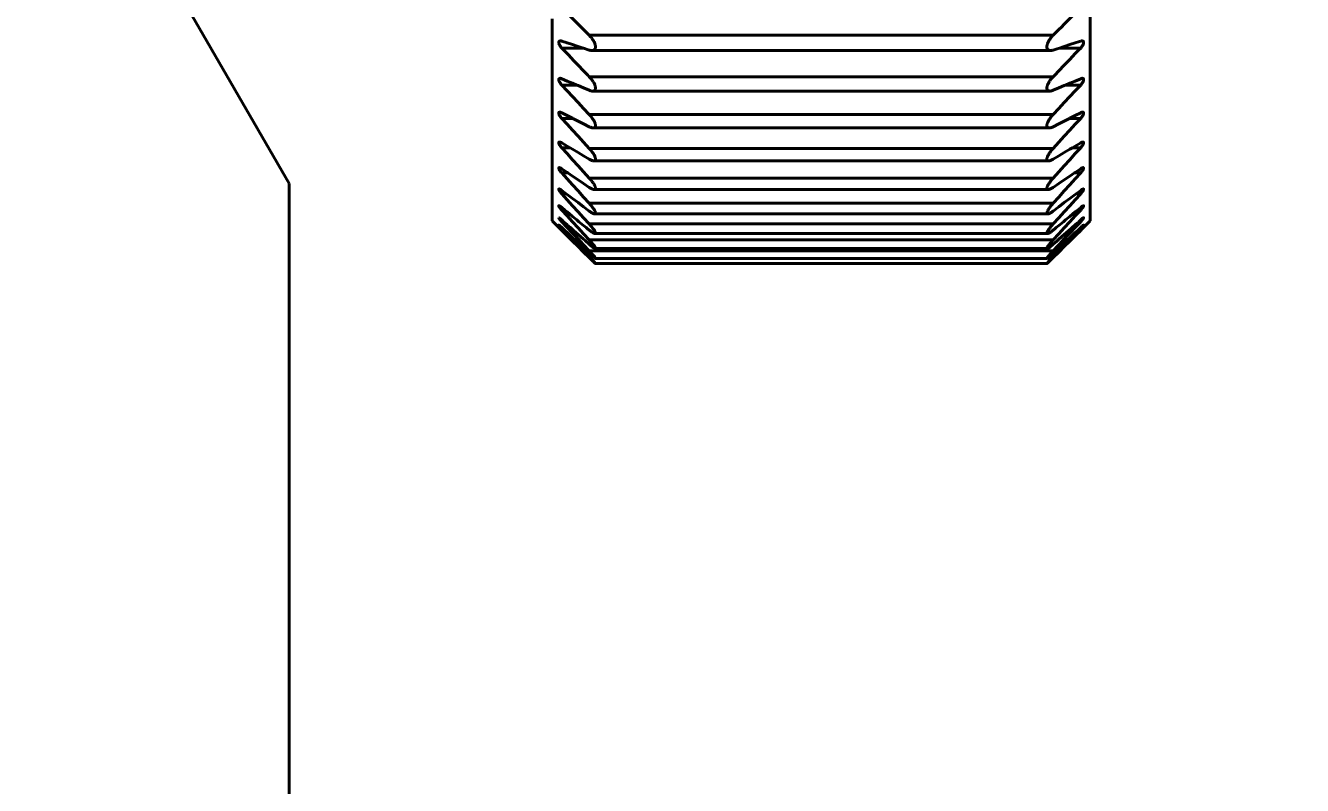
# Model space of a CAD drawing. Header units: millimetres. Extents: x 15 to 415, y 5 to 292.
# Drawn here: x 115.44 to 127.3, y 246.23 to 253.3 of the extents above; entities that cross this region are included whole.
import ezdxf

# ---------------------------------------------------------------- set-up
doc = ezdxf.new("R2010")
doc.units = ezdxf.units.MM
doc.layers.add('Annotations', color=7, linetype='Continuous')
doc.layers.add('Geometries', color=7, linetype='Continuous')
doc.styles.add('Shapr2', font='txt', dxfattribs={"height": 3.3495})
doc.dimstyles.new('ISO-25', dxfattribs={"dimtxt": 2.5, "dimasz": 2.5, "dimexe": 1.25, "dimexo": 0.625, "dimtad": 1, "dimtxsty": 'Standard', "dimcen": 2.5, "dimadec": 0, "dimazin": 0, "dimtfac": 1, "dimtmove": 0, "dimatfit": 3, "dimfxl": 1, "dimarcsym": 0})

# ---------------------------------------------------------------- blocks, each defined once
blk = doc.blocks.new('*D2')
at = {"layer": 'Annotations', "color": 0, "linetype": 'Continuous', "lineweight": 15}
for p, q in [((73.966, 280.019), (155.9, 280.019)), ((154.65, 180.523), (154.65, 277.519)), ((77.224, 178.023), (155.9, 178.023))]:
    blk.add_line(p, q, dxfattribs=at)
at = {"layer": 'Annotations', "color": 0}
for points in [[(155.066, 277.519), (154.233, 277.519), (154.65, 280.019)], [(154.233, 180.523), (155.066, 180.523), (154.65, 178.023)]]:
    blk.add_solid(points, dxfattribs=at)
at = {"layer": 'Defpoints', "color": 0}
for p in [(73.341, 280.019), (154.65, 280.019), (76.599, 178.023)]:
    blk.add_point(p, dxfattribs=at)
at = {"layer": 'Annotations', "color": 0, "lineweight": 15, "insert": (152.275, 225.582), "char_height": 3.3495, "attachment_point": 5, "rotation": 90, "style": 'Shapr2'}
blk.add_mtext('\\A1;102', dxfattribs=at)

msp = doc.modelspace()

# ---------------------------------------------------------------- linework, layer by layer
at = {"layer": 'Geometries', "linetype": 'Continuous', "lineweight": 40}
for p, q in [((116.526, 254.192), (117.89, 251.829)), ((125.328, 251.481), (125.328, 253.817)), ((120.331, 253.358), (120.331, 251.481)), ((120.408, 253.153), (120.408, 253.153)), ((120.408, 253.153), (120.408, 253.153)), ((124.984, 253.205), (120.675, 253.205)), ((125.229, 253.147), (125.239, 253.151)), ((125.251, 253.153), (125.251, 253.153)), ((120.42, 253.086), (120.618, 253.086)), ((120.7, 253.063), (120.7, 253.063)), ((120.7, 253.063), (124.959, 253.063)), ((124.963, 253.063), (124.959, 253.063)), ((124.959, 253.063), (124.959, 253.063)), ((124.984, 253.067), (124.977, 253.066)), ((124.984, 253.067), (125.019, 253.079)), ((125.041, 253.086), (125.019, 253.079)), ((125.239, 253.086), (125.041, 253.086)), ((125.239, 253.086), (125.22, 253.067)), ((125.243, 253.091), (125.239, 253.086)), ((120.404, 252.805), (120.405, 252.805)), ((120.416, 252.803), (120.42, 252.801)), ((120.675, 252.82), (120.661, 252.835)), ((124.984, 252.82), (120.675, 252.82)), ((124.998, 252.835), (124.984, 252.82)), ((125.239, 252.801), (125.239, 252.801)), ((125.251, 252.805), (125.254, 252.805)), ((120.42, 252.742), (120.56, 252.742)), ((120.707, 252.687), (120.706, 252.687)), ((120.706, 252.687), (120.706, 252.687)), ((120.706, 252.687), (124.953, 252.687)), ((124.953, 252.687), (124.953, 252.687)), ((124.984, 252.694), (124.984, 252.694)), ((125.099, 252.742), (125.239, 252.742)), ((125.243, 252.747), (125.239, 252.742)), ((120.401, 252.491), (120.402, 252.491)), ((120.402, 252.491), (120.402, 252.491)), ((120.416, 252.487), (120.42, 252.485)), ((124.984, 252.469), (120.675, 252.469)), ((125.239, 252.485), (125.239, 252.485)), ((125.257, 252.491), (125.257, 252.491)), ((120.42, 252.433), (120.523, 252.433)), ((120.715, 252.344), (120.712, 252.344)), ((120.712, 252.344), (124.947, 252.344)), ((124.947, 252.344), (124.944, 252.344)), ((124.947, 252.344), (124.947, 252.344)), ((124.984, 252.355), (124.984, 252.355)), ((125.239, 252.433), (125.136, 252.433)), ((125.243, 252.438), (125.239, 252.433)), ((120.416, 252.208), (120.42, 252.206)), ((125.239, 252.206), (125.239, 252.206)), ((125.258, 252.213), (125.259, 252.214)), ((125.259, 252.214), (125.259, 252.214)), ((120.42, 252.16), (120.497, 252.16)), ((124.984, 252.154), (120.675, 252.154)), ((125.162, 252.16), (125.239, 252.16)), ((125.243, 252.165), (125.239, 252.16)), ((120.397, 251.975), (120.398, 251.975)), ((120.416, 251.967), (120.42, 251.964)), ((120.717, 252.038), (124.942, 252.038)), ((124.942, 252.038), (124.939, 252.038)), ((124.943, 252.038), (124.942, 252.038)), ((124.984, 252.054), (124.984, 252.054)), ((125.239, 251.964), (125.239, 251.965)), ((125.26, 251.975), (125.261, 251.975)), ((125.261, 251.975), (125.262, 251.975)), ((120.42, 251.926), (120.477, 251.926)), ((124.984, 251.878), (120.675, 251.878)), ((125.182, 251.926), (125.239, 251.926)), ((125.243, 251.931), (125.239, 251.926)), ((117.89, 251.829), (117.89, 227.645)), ((120.395, 251.777), (120.396, 251.777)), ((120.396, 251.777), (120.396, 251.777)), ((120.416, 251.767), (120.42, 251.764)), ((120.42, 251.764), (120.462, 251.732)), ((120.42, 251.732), (120.462, 251.732)), ((120.722, 251.771), (120.72, 251.771)), ((120.722, 251.771), (124.937, 251.771)), ((124.937, 251.771), (124.936, 251.771)), ((124.939, 251.771), (124.937, 251.771)), ((124.984, 251.792), (124.984, 251.792)), ((125.197, 251.732), (125.239, 251.764)), ((125.197, 251.732), (125.239, 251.732)), ((125.239, 251.764), (125.239, 251.764)), ((125.243, 251.737), (125.239, 251.732)), ((125.263, 251.777), (125.263, 251.777)), ((120.394, 251.621), (120.394, 251.621)), ((120.394, 251.621), (120.394, 251.621)), ((124.984, 251.644), (120.675, 251.644)), ((125.264, 251.621), (125.265, 251.621)), ((120.416, 251.608), (120.42, 251.605)), ((120.42, 251.605), (120.449, 251.581)), ((120.42, 251.581), (120.449, 251.581)), ((120.631, 251.605), (120.663, 251.581)), ((120.675, 251.572), (120.663, 251.581)), ((120.726, 251.545), (120.725, 251.545)), ((120.726, 251.545), (124.933, 251.545)), ((120.726, 251.545), (120.726, 251.545)), ((124.934, 251.545), (124.933, 251.545)), ((124.984, 251.572), (124.996, 251.581)), ((124.984, 251.572), (124.984, 251.571)), ((125.028, 251.605), (124.996, 251.581)), ((125.21, 251.581), (125.239, 251.605)), ((125.21, 251.581), (125.239, 251.581)), ((125.239, 251.605), (125.239, 251.605)), ((125.243, 251.586), (125.239, 251.581)), ((125.265, 251.509), (125.266, 251.509)), ((125.266, 251.509), (125.266, 251.509)), ((120.393, 251.419), (120.331, 251.481)), ((120.42, 251.489), (120.438, 251.473)), ((120.42, 251.473), (120.438, 251.473)), ((120.42, 251.418), (120.429, 251.41)), ((120.42, 251.41), (120.429, 251.41)), ((120.429, 251.41), (120.448, 251.392)), ((120.5, 251.418), (120.51, 251.41)), ((120.53, 251.392), (120.51, 251.41)), ((120.572, 251.355), (120.53, 251.392)), ((120.56, 251.489), (120.58, 251.473)), ((120.657, 251.41), (120.647, 251.418)), ((120.675, 251.395), (120.657, 251.41)), ((124.984, 251.452), (120.675, 251.452)), ((120.68, 251.392), (120.675, 251.395)), ((124.984, 251.395), (124.979, 251.392)), ((124.984, 251.395), (125.002, 251.41)), ((124.984, 251.395), (124.984, 251.395)), ((125.012, 251.418), (125.002, 251.41)), ((125.099, 251.489), (125.079, 251.473)), ((125.149, 251.41), (125.129, 251.392)), ((125.159, 251.418), (125.149, 251.41)), ((125.239, 251.41), (125.194, 251.364)), ((125.239, 251.392), (125.195, 251.348)), ((125.195, 251.348), (125.239, 251.392)), ((125.195, 251.377), (125.211, 251.392)), ((125.221, 251.473), (125.206, 251.46)), ((125.23, 251.41), (125.211, 251.392)), ((125.221, 251.473), (125.239, 251.489)), ((125.221, 251.473), (125.239, 251.473)), ((125.23, 251.41), (125.239, 251.418)), ((125.23, 251.41), (125.239, 251.41)), ((125.243, 251.478), (125.239, 251.473)), ((125.243, 251.415), (125.239, 251.41)), ((125.243, 251.396), (125.239, 251.392)), ((125.239, 251.392), (125.243, 251.396)), ((125.266, 251.419), (125.328, 251.481)), ((125.266, 251.442), (125.266, 251.442)), ((120.521, 251.292), (120.572, 251.241)), ((120.675, 251.264), (120.637, 251.297)), ((124.984, 251.304), (120.675, 251.304)), ((120.729, 251.362), (120.729, 251.362)), ((120.729, 251.362), (124.93, 251.362)), ((124.93, 251.362), (124.929, 251.362)), ((124.93, 251.362), (124.93, 251.362)), ((124.984, 251.264), (125.016, 251.291)), ((125.038, 251.26), (125.026, 251.247)), ((120.675, 251.178), (120.665, 251.187)), ((124.984, 251.203), (120.675, 251.203)), ((120.675, 251.147), (120.709, 251.147)), ((120.732, 251.224), (120.731, 251.224)), ((120.731, 251.224), (124.928, 251.224)), ((124.928, 251.224), (124.928, 251.224)), ((124.984, 251.147), (124.95, 251.147)), ((124.984, 251.178), (124.977, 251.172)), ((124.984, 251.139), (124.978, 251.133)), ((125.026, 251.247), (124.984, 251.203)), ((120.733, 251.131), (120.733, 251.131)), ((120.733, 251.131), (124.926, 251.131)), ((120.734, 251.084), (120.734, 251.084)), ((120.734, 251.084), (124.925, 251.084)), ((124.925, 251.084), (124.925, 251.084))]:
    msp.add_line(p, q, dxfattribs=at)
at = {"layer": 'Geometries', "linetype": 'Continuous', "lineweight": 40, "flags": 128}
for points in [[(120.675, 253.205), (120.623, 253.257), (120.572, 253.309), (120.521, 253.36), (120.47, 253.411), (120.42, 253.461)], [(125.239, 253.461), (125.189, 253.411), (125.138, 253.36), (125.087, 253.309), (125.06, 253.281)], [(125.06, 253.281), (125.036, 253.257), (124.984, 253.205)], [(120.42, 253.086), (120.416, 253.091), (120.412, 253.095), (120.408, 253.1), (120.405, 253.106), (120.402, 253.11), (120.399, 253.115), (120.397, 253.119), (120.395, 253.123), (120.394, 253.127), (120.393, 253.131), (120.393, 253.134), (120.393, 253.138), (120.393, 253.141), (120.393, 253.143), (120.394, 253.145), (120.395, 253.147), (120.397, 253.149), (120.398, 253.15), (120.4, 253.151), (120.403, 253.152), (120.405, 253.153), (120.408, 253.153)], [(120.408, 253.153), (120.408, 253.153), (120.411, 253.153), (120.416, 253.152), (120.42, 253.151)], [(120.42, 253.151), (120.47, 253.134), (120.521, 253.118), (120.572, 253.101), (120.618, 253.086)], [(120.675, 253.205), (120.682, 253.198), (120.688, 253.191), (120.695, 253.183), (120.701, 253.175), (120.707, 253.167), (120.711, 253.16), (120.716, 253.153), (120.72, 253.145), (120.723, 253.138), (120.726, 253.132), (120.728, 253.126), (120.73, 253.12), (120.732, 253.114), (120.733, 253.108), (120.733, 253.102), (120.734, 253.097), (120.733, 253.092), (120.733, 253.088), (120.732, 253.084), (120.731, 253.081), (120.729, 253.077), (120.727, 253.074), (120.725, 253.072), (120.722, 253.07), (120.72, 253.068), (120.716, 253.066), (120.712, 253.065), (120.708, 253.064), (120.703, 253.063), (120.7, 253.063)], [(124.959, 253.063), (124.958, 253.063), (124.952, 253.063), (124.948, 253.064), (124.943, 253.066), (124.939, 253.068), (124.936, 253.07), (124.933, 253.073), (124.931, 253.076), (124.929, 253.079), (124.927, 253.083), (124.926, 253.088), (124.926, 253.092), (124.925, 253.097), (124.926, 253.103), (124.926, 253.108), (124.927, 253.113), (124.928, 253.118), (124.93, 253.123), (124.932, 253.129), (124.934, 253.134), (124.937, 253.14), (124.94, 253.146), (124.943, 253.152), (124.947, 253.159), (124.951, 253.165), (124.956, 253.172), (124.96, 253.178), (124.966, 253.185), (124.972, 253.192), (124.977, 253.198)], [(124.977, 253.198), (124.978, 253.199), (124.984, 253.205)], [(125.239, 253.151), (125.243, 253.152), (125.243, 253.152)], [(125.243, 253.152), (125.247, 253.153), (125.251, 253.153)], [(125.251, 253.153), (125.254, 253.153), (125.257, 253.152), (125.26, 253.151), (125.262, 253.149), (125.264, 253.148), (125.265, 253.145), (125.266, 253.143), (125.266, 253.14), (125.266, 253.137), (125.266, 253.134), (125.266, 253.131), (125.265, 253.127), (125.264, 253.124), (125.262, 253.12), (125.261, 253.117), (125.259, 253.113), (125.256, 253.109), (125.254, 253.104), (125.251, 253.1), (125.248, 253.096), (125.243, 253.091), (125.243, 253.091)], [(125.251, 253.153), (125.251, 253.153), (125.251, 253.153)], [(120.52, 252.982), (120.47, 253.034), (120.42, 253.086)], [(120.618, 253.086), (120.623, 253.084), (120.675, 253.067)], [(120.696, 253.063), (120.693, 253.063), (120.687, 253.064), (120.681, 253.066), (120.675, 253.067)], [(120.7, 253.063), (120.699, 253.063), (120.696, 253.063)], [(124.977, 253.066), (124.977, 253.065), (124.971, 253.064), (124.964, 253.063), (124.963, 253.063)], [(125.22, 253.067), (125.189, 253.034), (125.138, 252.981), (125.087, 252.928), (125.036, 252.874), (124.998, 252.835)], [(125.041, 253.086), (125.087, 253.101), (125.138, 253.118), (125.189, 253.134), (125.229, 253.147)], [(120.661, 252.835), (120.623, 252.874), (120.572, 252.928), (120.521, 252.981), (120.52, 252.982)], [(120.42, 252.742), (120.416, 252.747), (120.412, 252.752), (120.408, 252.757), (120.405, 252.762), (120.402, 252.767), (120.399, 252.771), (120.397, 252.776), (120.395, 252.779), (120.394, 252.783), (120.393, 252.786), (120.393, 252.79), (120.393, 252.793), (120.393, 252.796), (120.393, 252.798), (120.394, 252.8), (120.395, 252.801), (120.397, 252.803), (120.398, 252.804), (120.4, 252.804), (120.403, 252.805), (120.404, 252.805)], [(120.405, 252.805), (120.405, 252.805), (120.408, 252.805), (120.411, 252.804), (120.416, 252.803), (120.416, 252.803)], [(120.42, 252.801), (120.47, 252.78), (120.521, 252.759), (120.56, 252.742)], [(120.675, 252.82), (120.682, 252.813), (120.688, 252.806), (120.695, 252.798), (120.701, 252.79), (120.707, 252.781), (120.711, 252.774), (120.716, 252.767), (120.72, 252.76), (120.723, 252.753), (120.726, 252.747), (120.728, 252.741), (120.73, 252.736), (120.732, 252.73), (120.733, 252.724), (120.733, 252.719), (120.734, 252.714), (120.733, 252.71), (120.733, 252.706), (120.732, 252.703), (120.731, 252.7), (120.729, 252.697), (120.727, 252.694), (120.725, 252.692), (120.722, 252.69), (120.72, 252.689), (120.716, 252.688), (120.712, 252.687), (120.708, 252.687), (120.707, 252.687)], [(124.952, 252.687), (124.948, 252.687), (124.943, 252.688), (124.939, 252.689), (124.936, 252.691), (124.933, 252.693), (124.931, 252.696), (124.929, 252.699), (124.927, 252.702), (124.926, 252.706), (124.926, 252.71), (124.925, 252.714), (124.926, 252.719), (124.926, 252.724), (124.927, 252.729), (124.928, 252.734), (124.93, 252.739), (124.932, 252.744), (124.934, 252.75), (124.937, 252.755), (124.94, 252.761), (124.943, 252.767), (124.947, 252.774), (124.951, 252.78), (124.956, 252.787), (124.96, 252.793), (124.966, 252.8), (124.972, 252.807), (124.977, 252.813)], [(124.977, 252.813), (124.978, 252.814), (124.984, 252.82)], [(125.099, 252.742), (125.138, 252.759), (125.189, 252.78), (125.239, 252.801)], [(125.239, 252.801), (125.243, 252.803), (125.247, 252.804), (125.251, 252.805), (125.251, 252.805)], [(125.254, 252.805), (125.254, 252.805), (125.257, 252.805), (125.26, 252.804), (125.262, 252.803), (125.264, 252.801), (125.265, 252.8), (125.266, 252.798), (125.266, 252.795), (125.266, 252.792), (125.266, 252.789), (125.266, 252.786), (125.265, 252.783), (125.264, 252.78), (125.262, 252.776), (125.261, 252.773), (125.259, 252.769), (125.256, 252.765), (125.254, 252.761), (125.251, 252.757), (125.248, 252.753), (125.243, 252.747), (125.243, 252.747)], [(120.675, 252.469), (120.623, 252.525), (120.572, 252.58), (120.521, 252.635), (120.47, 252.689), (120.42, 252.742)], [(120.56, 252.742), (120.572, 252.738), (120.623, 252.716), (120.675, 252.694)], [(120.682, 252.692), (120.681, 252.692), (120.675, 252.694)], [(120.706, 252.687), (120.703, 252.687), (120.699, 252.687), (120.693, 252.688), (120.687, 252.69), (120.682, 252.692)], [(124.953, 252.687), (124.952, 252.687), (124.952, 252.687)], [(124.984, 252.694), (124.977, 252.692), (124.971, 252.689), (124.964, 252.688), (124.958, 252.687), (124.953, 252.687)], [(125.239, 252.742), (125.189, 252.689), (125.138, 252.635), (125.087, 252.58), (125.036, 252.525), (124.984, 252.469)], [(124.984, 252.694), (125.036, 252.716), (125.087, 252.738), (125.099, 252.742)], [(120.42, 252.433), (120.416, 252.437), (120.412, 252.442), (120.408, 252.447), (120.405, 252.453), (120.402, 252.457), (120.399, 252.461), (120.397, 252.466), (120.395, 252.469), (120.394, 252.473), (120.393, 252.476), (120.393, 252.479), (120.393, 252.482), (120.393, 252.484), (120.393, 252.486), (120.394, 252.487), (120.395, 252.489), (120.397, 252.49), (120.398, 252.49), (120.4, 252.491), (120.401, 252.491)], [(120.402, 252.491), (120.403, 252.491), (120.405, 252.491), (120.408, 252.49), (120.411, 252.489), (120.416, 252.488), (120.416, 252.487)], [(120.42, 252.485), (120.47, 252.46), (120.521, 252.434), (120.523, 252.433)], [(120.675, 252.469), (120.682, 252.462), (120.688, 252.454), (120.695, 252.446), (120.701, 252.438), (120.707, 252.43), (120.711, 252.423), (120.716, 252.416), (120.72, 252.409), (120.723, 252.402), (120.726, 252.396), (120.728, 252.391), (120.73, 252.385), (120.732, 252.38), (120.733, 252.375), (120.733, 252.37), (120.734, 252.366), (120.733, 252.362), (120.733, 252.358), (120.732, 252.355), (120.731, 252.353), (120.729, 252.351), (120.727, 252.349), (120.725, 252.347), (120.722, 252.346), (120.72, 252.345), (120.716, 252.344), (120.715, 252.344)], [(124.944, 252.344), (124.943, 252.344), (124.939, 252.345), (124.936, 252.346), (124.933, 252.348), (124.931, 252.35), (124.929, 252.352), (124.927, 252.355), (124.926, 252.358), (124.926, 252.362), (124.925, 252.366), (124.926, 252.37), (124.926, 252.375), (124.927, 252.379), (124.928, 252.384), (124.93, 252.389), (124.932, 252.394), (124.934, 252.399), (124.937, 252.404), (124.94, 252.409), (124.943, 252.416), (124.947, 252.422), (124.951, 252.429), (124.956, 252.435), (124.96, 252.441), (124.966, 252.448), (124.972, 252.456), (124.977, 252.462)], [(124.977, 252.462), (124.978, 252.463), (124.984, 252.469)], [(125.136, 252.433), (125.138, 252.434), (125.189, 252.46), (125.239, 252.485)], [(125.239, 252.485), (125.243, 252.487), (125.247, 252.489), (125.251, 252.49), (125.254, 252.491), (125.257, 252.491)], [(125.258, 252.491), (125.26, 252.491), (125.262, 252.49), (125.264, 252.489), (125.265, 252.488), (125.266, 252.486), (125.266, 252.484), (125.266, 252.481), (125.266, 252.478), (125.266, 252.476), (125.265, 252.473), (125.264, 252.47), (125.262, 252.466), (125.261, 252.463), (125.259, 252.46), (125.256, 252.455), (125.254, 252.451), (125.251, 252.447), (125.248, 252.443), (125.243, 252.438), (125.243, 252.438)], [(125.257, 252.491), (125.257, 252.491), (125.258, 252.491)], [(120.675, 252.154), (120.623, 252.211), (120.572, 252.267), (120.521, 252.323), (120.47, 252.378), (120.42, 252.433)], [(120.523, 252.433), (120.572, 252.408), (120.623, 252.382), (120.675, 252.355)], [(120.682, 252.352), (120.681, 252.352), (120.675, 252.355)], [(120.712, 252.344), (120.708, 252.344), (120.703, 252.345), (120.699, 252.346), (120.693, 252.348), (120.687, 252.35), (120.682, 252.352)], [(120.712, 252.344), (120.712, 252.344), (120.712, 252.344)], [(124.984, 252.355), (124.977, 252.352), (124.971, 252.349), (124.964, 252.347), (124.958, 252.345), (124.952, 252.344), (124.948, 252.344), (124.947, 252.344)], [(125.239, 252.433), (125.189, 252.378), (125.138, 252.323), (125.087, 252.267), (125.036, 252.211), (124.984, 252.154)], [(124.984, 252.355), (125.036, 252.382), (125.087, 252.408), (125.136, 252.433)], [(120.42, 252.16), (120.416, 252.165), (120.412, 252.169), (120.408, 252.174), (120.405, 252.18), (120.402, 252.184), (120.399, 252.188), (120.397, 252.192), (120.395, 252.195), (120.394, 252.199), (120.393, 252.201), (120.393, 252.204), (120.393, 252.207), (120.393, 252.209), (120.393, 252.21), (120.394, 252.212), (120.395, 252.212), (120.397, 252.213), (120.398, 252.213), (120.4, 252.214)], [(120.4, 252.214), (120.4, 252.214), (120.401, 252.213)], [(120.401, 252.213), (120.403, 252.213), (120.405, 252.213), (120.408, 252.212), (120.411, 252.21), (120.416, 252.208), (120.416, 252.208)], [(120.42, 252.206), (120.47, 252.176), (120.497, 252.16)], [(125.162, 252.16), (125.189, 252.176), (125.239, 252.206)], [(125.239, 252.206), (125.243, 252.208), (125.247, 252.21), (125.251, 252.212), (125.254, 252.213), (125.257, 252.213), (125.258, 252.213)], [(125.259, 252.214), (125.26, 252.214), (125.262, 252.213), (125.264, 252.213), (125.265, 252.212), (125.266, 252.21), (125.266, 252.208), (125.266, 252.206), (125.266, 252.204), (125.266, 252.201), (125.265, 252.199), (125.264, 252.196), (125.262, 252.193), (125.261, 252.189), (125.259, 252.186), (125.256, 252.182), (125.254, 252.178), (125.251, 252.174), (125.248, 252.17), (125.243, 252.165), (125.243, 252.165)], [(120.675, 251.878), (120.623, 251.936), (120.572, 251.992), (120.521, 252.049), (120.47, 252.105), (120.42, 252.16)], [(120.497, 252.16), (120.521, 252.146), (120.572, 252.115), (120.623, 252.085), (120.675, 252.054)], [(120.675, 252.154), (120.682, 252.147), (120.688, 252.139), (120.695, 252.131), (120.701, 252.123), (120.707, 252.115), (120.711, 252.108), (120.716, 252.102), (120.72, 252.095), (120.723, 252.088), (120.726, 252.083), (120.728, 252.077), (120.73, 252.072), (120.732, 252.067), (120.733, 252.063), (120.733, 252.059), (120.734, 252.055), (120.733, 252.051), (120.733, 252.048), (120.732, 252.046), (120.731, 252.044), (120.729, 252.042), (120.727, 252.04), (120.725, 252.039), (120.722, 252.038), (120.72, 252.038)], [(124.939, 252.038), (124.939, 252.038), (124.936, 252.039), (124.933, 252.04), (124.931, 252.041), (124.929, 252.043), (124.927, 252.045), (124.926, 252.048), (124.926, 252.051), (124.925, 252.055), (124.926, 252.059), (124.926, 252.062), (124.927, 252.067), (124.928, 252.071), (124.93, 252.075), (124.932, 252.08), (124.934, 252.085), (124.937, 252.09), (124.94, 252.095), (124.943, 252.101), (124.947, 252.108), (124.951, 252.114), (124.956, 252.12), (124.96, 252.126), (124.966, 252.133), (124.972, 252.141), (124.977, 252.147)], [(124.977, 252.147), (124.978, 252.148), (124.984, 252.154)], [(125.239, 252.16), (125.189, 252.105), (125.138, 252.049), (125.087, 251.992), (125.036, 251.936), (124.984, 251.878)], [(124.984, 252.054), (125.036, 252.085), (125.087, 252.115), (125.138, 252.146), (125.162, 252.16)], [(120.42, 251.926), (120.416, 251.93), (120.412, 251.935), (120.408, 251.94), (120.405, 251.945), (120.402, 251.949), (120.399, 251.953), (120.397, 251.957), (120.395, 251.96), (120.394, 251.963), (120.393, 251.966), (120.393, 251.968), (120.393, 251.97), (120.393, 251.972), (120.393, 251.973), (120.394, 251.974), (120.395, 251.975), (120.397, 251.975), (120.397, 251.975)], [(120.398, 251.975), (120.398, 251.975), (120.399, 251.975)], [(120.399, 251.975), (120.4, 251.975), (120.403, 251.974), (120.405, 251.973), (120.408, 251.972), (120.411, 251.97), (120.416, 251.967), (120.416, 251.967)], [(120.682, 252.05), (120.681, 252.05), (120.675, 252.054)], [(120.715, 252.038), (120.712, 252.038), (120.708, 252.039), (120.703, 252.04), (120.699, 252.042), (120.693, 252.044), (120.687, 252.047), (120.682, 252.05)], [(120.717, 252.038), (120.716, 252.038), (120.715, 252.038)], [(120.72, 252.038), (120.72, 252.038), (120.717, 252.038)], [(124.984, 252.054), (124.977, 252.05), (124.971, 252.047), (124.964, 252.044), (124.958, 252.041), (124.952, 252.039), (124.948, 252.039), (124.943, 252.038), (124.943, 252.038)], [(125.239, 251.965), (125.243, 251.967), (125.247, 251.97), (125.251, 251.972), (125.254, 251.973), (125.257, 251.974), (125.26, 251.975), (125.26, 251.975)], [(125.262, 251.975), (125.262, 251.975), (125.264, 251.975), (125.265, 251.974), (125.266, 251.973), (125.266, 251.972), (125.266, 251.97), (125.266, 251.968), (125.266, 251.966), (125.265, 251.963), (125.264, 251.961), (125.262, 251.958), (125.261, 251.955), (125.259, 251.951), (125.256, 251.948), (125.254, 251.944), (125.251, 251.94), (125.248, 251.936), (125.243, 251.931), (125.243, 251.931)], [(120.42, 251.964), (120.47, 251.931), (120.477, 251.926)], [(120.675, 251.644), (120.623, 251.701), (120.572, 251.758), (120.521, 251.814), (120.47, 251.87), (120.42, 251.926)], [(120.477, 251.926), (120.521, 251.896), (120.572, 251.862), (120.623, 251.827), (120.675, 251.792)], [(120.675, 251.878), (120.682, 251.871), (120.688, 251.863), (120.695, 251.855), (120.701, 251.847), (120.707, 251.839), (120.711, 251.833), (120.716, 251.826), (120.72, 251.82), (120.723, 251.813), (120.726, 251.808), (120.728, 251.804), (120.73, 251.799), (120.732, 251.794), (120.733, 251.79), (120.733, 251.786), (120.734, 251.783), (120.733, 251.78), (120.733, 251.777), (120.732, 251.776), (120.731, 251.774), (120.729, 251.773), (120.727, 251.772), (120.725, 251.771), (120.723, 251.771)], [(124.936, 251.771), (124.936, 251.771), (124.933, 251.771), (124.931, 251.772), (124.929, 251.773), (124.927, 251.775), (124.926, 251.777), (124.926, 251.78), (124.925, 251.783), (124.926, 251.786), (124.926, 251.79), (124.927, 251.793), (124.928, 251.797), (124.93, 251.801), (124.932, 251.806), (124.934, 251.811), (124.937, 251.815), (124.94, 251.82), (124.943, 251.826), (124.947, 251.832), (124.951, 251.838), (124.956, 251.844), (124.96, 251.85), (124.966, 251.857), (124.972, 251.865), (124.977, 251.871)], [(124.977, 251.871), (124.978, 251.872), (124.984, 251.878)], [(125.239, 251.926), (125.189, 251.87), (125.138, 251.814), (125.087, 251.758), (125.036, 251.701), (124.984, 251.644)], [(124.984, 251.792), (125.036, 251.827), (125.087, 251.862), (125.138, 251.896), (125.182, 251.926)], [(125.182, 251.926), (125.189, 251.931), (125.239, 251.964)], [(120.42, 251.732), (120.416, 251.737), (120.412, 251.742), (120.408, 251.747), (120.405, 251.751), (120.402, 251.755), (120.399, 251.759), (120.397, 251.762), (120.395, 251.765), (120.394, 251.768), (120.393, 251.77), (120.393, 251.772), (120.393, 251.774), (120.393, 251.775), (120.393, 251.776), (120.394, 251.777), (120.395, 251.777), (120.395, 251.777)], [(120.396, 251.777), (120.397, 251.777), (120.398, 251.777), (120.4, 251.776), (120.403, 251.775), (120.405, 251.774), (120.408, 251.772), (120.411, 251.77), (120.416, 251.767), (120.416, 251.767)], [(120.675, 251.452), (120.623, 251.509), (120.572, 251.565), (120.521, 251.621), (120.47, 251.677), (120.42, 251.732)], [(120.462, 251.732), (120.47, 251.726), (120.521, 251.688), (120.572, 251.65), (120.623, 251.611), (120.631, 251.605)], [(120.682, 251.788), (120.681, 251.788), (120.675, 251.792)], [(120.72, 251.771), (120.72, 251.771), (120.716, 251.772), (120.712, 251.773), (120.708, 251.774), (120.703, 251.776), (120.699, 251.778), (120.693, 251.781), (120.687, 251.784), (120.682, 251.788)], [(120.723, 251.771), (120.722, 251.771), (120.722, 251.771)], [(124.984, 251.792), (124.977, 251.787), (124.971, 251.783), (124.964, 251.78), (124.958, 251.777), (124.952, 251.774), (124.948, 251.773), (124.943, 251.772), (124.939, 251.771), (124.939, 251.771)], [(125.239, 251.732), (125.189, 251.677), (125.138, 251.621), (125.087, 251.565), (125.036, 251.509), (124.984, 251.452)], [(125.028, 251.605), (125.036, 251.611), (125.087, 251.65), (125.138, 251.688), (125.189, 251.726), (125.197, 251.732)], [(125.239, 251.764), (125.243, 251.767), (125.247, 251.77), (125.251, 251.772), (125.254, 251.774), (125.257, 251.775), (125.26, 251.776), (125.262, 251.777), (125.263, 251.777)], [(125.264, 251.777), (125.265, 251.777), (125.266, 251.776), (125.266, 251.775), (125.266, 251.774), (125.266, 251.772), (125.266, 251.77), (125.265, 251.768), (125.264, 251.766), (125.262, 251.763), (125.261, 251.76), (125.259, 251.757), (125.256, 251.754), (125.254, 251.75), (125.251, 251.746), (125.248, 251.743), (125.243, 251.737), (125.243, 251.737)], [(125.263, 251.777), (125.264, 251.777), (125.264, 251.777)], [(120.42, 251.581), (120.416, 251.586), (120.412, 251.59), (120.408, 251.595), (120.405, 251.599), (120.402, 251.603), (120.399, 251.607), (120.397, 251.61), (120.395, 251.612), (120.394, 251.615), (120.393, 251.617), (120.393, 251.618), (120.393, 251.62), (120.393, 251.621), (120.393, 251.621), (120.394, 251.621), (120.394, 251.621)], [(120.394, 251.621), (120.395, 251.621), (120.397, 251.621), (120.398, 251.62), (120.4, 251.619), (120.403, 251.618), (120.405, 251.616), (120.408, 251.614), (120.411, 251.612), (120.416, 251.609), (120.416, 251.608)], [(120.675, 251.644), (120.682, 251.636), (120.688, 251.628), (120.695, 251.621), (120.701, 251.613), (120.707, 251.605), (120.711, 251.599), (120.716, 251.592), (120.72, 251.586), (120.723, 251.58), (120.726, 251.576), (120.728, 251.571), (120.73, 251.567), (120.732, 251.563), (120.733, 251.559), (120.733, 251.556), (120.734, 251.553), (120.733, 251.551), (120.733, 251.549), (120.732, 251.547), (120.731, 251.546), (120.729, 251.545), (120.727, 251.545), (120.726, 251.545)], [(124.933, 251.545), (124.931, 251.545), (124.929, 251.546), (124.927, 251.547), (124.926, 251.549), (124.926, 251.551), (124.925, 251.553), (124.926, 251.556), (124.926, 251.559), (124.927, 251.562), (124.928, 251.566), (124.93, 251.569), (124.932, 251.573), (124.934, 251.578), (124.937, 251.582), (124.94, 251.587), (124.943, 251.592), (124.947, 251.598), (124.951, 251.604), (124.956, 251.61), (124.96, 251.616), (124.966, 251.623), (124.972, 251.63), (124.977, 251.636)], [(124.977, 251.636), (124.978, 251.637), (124.984, 251.644)], [(125.239, 251.605), (125.243, 251.608), (125.247, 251.611), (125.251, 251.614), (125.254, 251.617), (125.257, 251.618), (125.26, 251.62), (125.262, 251.621), (125.264, 251.621), (125.264, 251.621)], [(125.265, 251.621), (125.265, 251.621), (125.266, 251.621), (125.266, 251.621), (125.266, 251.62), (125.266, 251.618), (125.266, 251.617), (125.265, 251.615), (125.264, 251.613), (125.262, 251.61), (125.261, 251.608), (125.259, 251.605), (125.256, 251.602), (125.254, 251.598), (125.251, 251.595), (125.248, 251.591), (125.243, 251.586), (125.243, 251.586)], [(120.42, 251.473), (120.416, 251.478), (120.412, 251.482), (120.408, 251.487), (120.405, 251.491), (120.402, 251.494), (120.399, 251.498), (120.397, 251.5), (120.395, 251.503), (120.394, 251.505), (120.393, 251.506), (120.393, 251.508), (120.393, 251.509), (120.393, 251.509), (120.393, 251.509)], [(120.393, 251.509), (120.393, 251.509), (120.393, 251.509)], [(120.393, 251.509), (120.394, 251.509), (120.394, 251.509)], [(120.394, 251.509), (120.395, 251.509), (120.397, 251.508), (120.398, 251.507), (120.4, 251.506), (120.403, 251.504), (120.405, 251.502), (120.408, 251.5), (120.411, 251.497), (120.416, 251.493), (120.42, 251.489)], [(120.675, 251.304), (120.623, 251.361), (120.572, 251.416), (120.521, 251.472), (120.47, 251.527), (120.42, 251.581)], [(120.449, 251.581), (120.47, 251.564), (120.521, 251.522), (120.56, 251.489)], [(120.682, 251.567), (120.681, 251.567), (120.675, 251.572)], [(120.725, 251.545), (120.725, 251.545), (120.722, 251.545), (120.72, 251.546), (120.716, 251.547), (120.712, 251.549), (120.708, 251.551), (120.703, 251.553), (120.699, 251.556), (120.693, 251.559), (120.687, 251.563), (120.682, 251.567)], [(124.933, 251.545), (124.933, 251.545), (124.933, 251.545)], [(124.984, 251.571), (124.977, 251.567), (124.971, 251.562), (124.964, 251.558), (124.958, 251.554), (124.952, 251.551), (124.948, 251.549), (124.943, 251.547), (124.939, 251.546), (124.936, 251.545), (124.934, 251.545)], [(125.239, 251.581), (125.189, 251.527), (125.138, 251.472), (125.087, 251.416), (125.036, 251.361), (124.984, 251.304)], [(125.099, 251.489), (125.138, 251.522), (125.189, 251.564), (125.21, 251.581)], [(125.239, 251.489), (125.243, 251.493), (125.243, 251.493)], [(125.243, 251.493), (125.247, 251.497), (125.251, 251.5), (125.254, 251.503), (125.257, 251.505), (125.26, 251.506), (125.262, 251.508), (125.264, 251.509), (125.265, 251.509), (125.265, 251.509)], [(125.266, 251.509), (125.266, 251.509), (125.266, 251.509), (125.266, 251.509), (125.266, 251.507), (125.266, 251.506), (125.265, 251.505), (125.264, 251.503), (125.262, 251.501), (125.261, 251.499), (125.259, 251.496), (125.256, 251.493), (125.254, 251.49), (125.251, 251.487), (125.248, 251.483), (125.243, 251.478), (125.243, 251.478)], [(120.42, 251.41), (120.416, 251.414), (120.412, 251.419), (120.408, 251.423), (120.405, 251.427), (120.402, 251.43), (120.399, 251.433), (120.397, 251.435), (120.395, 251.437), (120.394, 251.439), (120.393, 251.44), (120.393, 251.441), (120.393, 251.442), (120.393, 251.442)], [(120.393, 251.442), (120.393, 251.442), (120.393, 251.442)], [(120.393, 251.442), (120.393, 251.442), (120.394, 251.441), (120.395, 251.44), (120.397, 251.439), (120.398, 251.438), (120.4, 251.436), (120.403, 251.434), (120.405, 251.432), (120.408, 251.429), (120.411, 251.427), (120.416, 251.422), (120.42, 251.418)], [(120.393, 251.419), (120.393, 251.419), (120.393, 251.419), (120.393, 251.419), (120.394, 251.418), (120.394, 251.417), (120.395, 251.416), (120.396, 251.415), (120.398, 251.414), (120.399, 251.413), (120.4, 251.411), (120.403, 251.409), (120.405, 251.406), (120.408, 251.404), (120.411, 251.401), (120.416, 251.396), (120.42, 251.392)], [(120.675, 251.203), (120.623, 251.258), (120.572, 251.312), (120.521, 251.366), (120.47, 251.42), (120.42, 251.473)], [(120.675, 251.147), (120.623, 251.201), (120.572, 251.254), (120.521, 251.306), (120.47, 251.358), (120.42, 251.41)], [(120.42, 251.392), (120.47, 251.342), (120.521, 251.292)], [(120.521, 251.292), (120.47, 251.342), (120.42, 251.392)], [(120.438, 251.473), (120.47, 251.445), (120.5, 251.418)], [(120.448, 251.392), (120.47, 251.371), (120.521, 251.323), (120.572, 251.275), (120.623, 251.227), (120.665, 251.187)], [(120.58, 251.473), (120.623, 251.438), (120.647, 251.418)], [(120.675, 251.452), (120.682, 251.444), (120.688, 251.437), (120.695, 251.429), (120.701, 251.421), (120.707, 251.414), (120.711, 251.408), (120.716, 251.402), (120.72, 251.396), (120.723, 251.391), (120.726, 251.387), (120.728, 251.383), (120.73, 251.379), (120.732, 251.375), (120.733, 251.372), (120.733, 251.369), (120.734, 251.367), (120.733, 251.365), (120.733, 251.364), (120.732, 251.363), (120.731, 251.362), (120.73, 251.362)], [(120.682, 251.39), (120.681, 251.39), (120.68, 251.392)], [(120.729, 251.362), (120.727, 251.362), (120.725, 251.363), (120.722, 251.364), (120.72, 251.365), (120.716, 251.366), (120.712, 251.369), (120.708, 251.371), (120.703, 251.374), (120.699, 251.377), (120.693, 251.381), (120.687, 251.386), (120.682, 251.39)], [(124.929, 251.362), (124.929, 251.362), (124.927, 251.363), (124.926, 251.364), (124.926, 251.365), (124.925, 251.367), (124.926, 251.369), (124.926, 251.372), (124.927, 251.375), (124.928, 251.378), (124.93, 251.381), (124.932, 251.385), (124.934, 251.388), (124.937, 251.392), (124.94, 251.397), (124.943, 251.402), (124.947, 251.407), (124.951, 251.413), (124.956, 251.419), (124.96, 251.424), (124.966, 251.431), (124.972, 251.438), (124.977, 251.444)], [(124.979, 251.392), (124.977, 251.39), (124.971, 251.385), (124.964, 251.38), (124.958, 251.375), (124.952, 251.372), (124.948, 251.369), (124.943, 251.367), (124.939, 251.365), (124.936, 251.363), (124.933, 251.362), (124.931, 251.362), (124.93, 251.362)], [(124.977, 251.444), (124.978, 251.445), (124.984, 251.452)], [(125.012, 251.418), (125.036, 251.438), (125.079, 251.473)], [(125.016, 251.291), (125.036, 251.31), (125.087, 251.355), (125.129, 251.392)], [(125.239, 251.473), (125.189, 251.42), (125.138, 251.366), (125.087, 251.312), (125.038, 251.26)], [(125.138, 251.323), (125.189, 251.371), (125.195, 251.377)], [(125.159, 251.418), (125.189, 251.445), (125.206, 251.46)], [(125.239, 251.418), (125.243, 251.422), (125.243, 251.422)], [(125.243, 251.422), (125.247, 251.426), (125.251, 251.429), (125.254, 251.433), (125.257, 251.435), (125.26, 251.437), (125.262, 251.439), (125.264, 251.44), (125.265, 251.441), (125.266, 251.442), (125.266, 251.442)], [(125.266, 251.442), (125.266, 251.442), (125.266, 251.442), (125.266, 251.441), (125.266, 251.44), (125.265, 251.439), (125.264, 251.437), (125.262, 251.436), (125.261, 251.434), (125.259, 251.432), (125.256, 251.429), (125.254, 251.426), (125.251, 251.423), (125.248, 251.42), (125.243, 251.415), (125.243, 251.415)], [(125.243, 251.396), (125.247, 251.4), (125.251, 251.404), (125.254, 251.407), (125.256, 251.409), (125.258, 251.411), (125.26, 251.413), (125.262, 251.415), (125.263, 251.416), (125.264, 251.417), (125.265, 251.418), (125.266, 251.418), (125.266, 251.419), (125.266, 251.419), (125.266, 251.419)], [(120.572, 251.355), (120.623, 251.31), (120.637, 251.297)], [(120.675, 251.304), (120.682, 251.297), (120.688, 251.289), (120.695, 251.282), (120.701, 251.275), (120.707, 251.268), (120.711, 251.262), (120.716, 251.257), (120.72, 251.251), (120.723, 251.246), (120.726, 251.243), (120.728, 251.239), (120.73, 251.236), (120.732, 251.233), (120.733, 251.23), (120.733, 251.228), (120.734, 251.226), (120.733, 251.225), (120.733, 251.224), (120.732, 251.224), (120.732, 251.224)], [(120.682, 251.258), (120.681, 251.258), (120.675, 251.264)], [(120.731, 251.224), (120.731, 251.224), (120.729, 251.224), (120.727, 251.225), (120.725, 251.226), (120.722, 251.227), (120.72, 251.229), (120.716, 251.231), (120.712, 251.234), (120.708, 251.237), (120.703, 251.24), (120.699, 251.244), (120.693, 251.248), (120.687, 251.253), (120.682, 251.258)], [(120.73, 251.362), (120.729, 251.362), (120.729, 251.362)], [(124.927, 251.224), (124.926, 251.224), (124.926, 251.225), (124.925, 251.226), (124.926, 251.228), (124.926, 251.23), (124.927, 251.232), (124.928, 251.235), (124.93, 251.237), (124.932, 251.241), (124.934, 251.244), (124.937, 251.248), (124.94, 251.252), (124.943, 251.256), (124.947, 251.262), (124.951, 251.267), (124.956, 251.272), (124.96, 251.278), (124.966, 251.284), (124.972, 251.291), (124.977, 251.297)], [(124.984, 251.264), (124.977, 251.258), (124.971, 251.252), (124.964, 251.247), (124.958, 251.242), (124.952, 251.237), (124.948, 251.234), (124.943, 251.231), (124.939, 251.228), (124.936, 251.226), (124.933, 251.225), (124.931, 251.224), (124.929, 251.224), (124.928, 251.224)], [(124.977, 251.297), (124.978, 251.298), (124.984, 251.304)], [(124.984, 251.178), (125.036, 251.227), (125.087, 251.275), (125.138, 251.323)], [(125.115, 251.282), (125.087, 251.254), (125.036, 251.201), (124.984, 251.147)], [(125.087, 251.241), (125.138, 251.292), (125.189, 251.342), (125.195, 251.348)], [(125.194, 251.364), (125.189, 251.358), (125.138, 251.306), (125.115, 251.282)], [(120.572, 251.241), (120.623, 251.191), (120.675, 251.139)], [(120.675, 251.139), (120.623, 251.191), (120.572, 251.241)], [(120.675, 251.203), (120.682, 251.195), (120.688, 251.188), (120.695, 251.181), (120.701, 251.174), (120.707, 251.168), (120.711, 251.162), (120.716, 251.157), (120.72, 251.152), (120.723, 251.148), (120.726, 251.145), (120.728, 251.141), (120.73, 251.139), (120.732, 251.136), (120.733, 251.134), (120.733, 251.133), (120.734, 251.131), (120.733, 251.131), (120.733, 251.131), (120.733, 251.131)], [(120.682, 251.172), (120.681, 251.172), (120.675, 251.178)], [(120.675, 251.147), (120.682, 251.14), (120.688, 251.134), (120.695, 251.127), (120.701, 251.12), (120.707, 251.114), (120.711, 251.109), (120.716, 251.105), (120.72, 251.101), (120.723, 251.097), (120.726, 251.094), (120.728, 251.091), (120.73, 251.089), (120.732, 251.087), (120.733, 251.086), (120.733, 251.085), (120.734, 251.084)], [(120.733, 251.084), (120.732, 251.085), (120.731, 251.086), (120.729, 251.087), (120.727, 251.089), (120.725, 251.091), (120.722, 251.093), (120.72, 251.096), (120.716, 251.1), (120.712, 251.103), (120.708, 251.107), (120.703, 251.112), (120.699, 251.116), (120.693, 251.121), (120.687, 251.127), (120.681, 251.133), (120.675, 251.139)], [(120.709, 251.147), (120.708, 251.149), (120.703, 251.152), (120.699, 251.156), (120.693, 251.161), (120.687, 251.167), (120.682, 251.172)], [(120.719, 251.139), (120.716, 251.142), (120.712, 251.145), (120.709, 251.147)], [(120.733, 251.131), (120.732, 251.131), (120.731, 251.131), (120.729, 251.132), (120.727, 251.133), (120.725, 251.135), (120.722, 251.137), (120.72, 251.139), (120.719, 251.139)], [(124.926, 251.131), (124.926, 251.131), (124.925, 251.131), (124.926, 251.133), (124.926, 251.134), (124.927, 251.136), (124.928, 251.138), (124.93, 251.14), (124.932, 251.143), (124.934, 251.146), (124.937, 251.149), (124.94, 251.153), (124.943, 251.157), (124.947, 251.162), (124.951, 251.167), (124.956, 251.172), (124.96, 251.177), (124.966, 251.183), (124.972, 251.19), (124.978, 251.196), (124.984, 251.203)], [(124.925, 251.084), (124.925, 251.084), (124.926, 251.085), (124.926, 251.085), (124.927, 251.087), (124.928, 251.088), (124.93, 251.09), (124.932, 251.092), (124.934, 251.095), (124.937, 251.098), (124.94, 251.101), (124.943, 251.105), (124.947, 251.109), (124.951, 251.113), (124.956, 251.118), (124.96, 251.123), (124.966, 251.129), (124.972, 251.135), (124.977, 251.141)], [(124.95, 251.147), (124.948, 251.145), (124.943, 251.142), (124.939, 251.139), (124.936, 251.136), (124.933, 251.134), (124.931, 251.133), (124.929, 251.131), (124.927, 251.131), (124.926, 251.131)], [(124.928, 251.224), (124.927, 251.224), (124.927, 251.224)], [(124.977, 251.172), (124.977, 251.172), (124.971, 251.166), (124.964, 251.16), (124.958, 251.154), (124.952, 251.149), (124.95, 251.147)], [(124.977, 251.141), (124.978, 251.141), (124.984, 251.147)], [(124.978, 251.133), (124.978, 251.133), (124.984, 251.139)], [(125.087, 251.241), (125.036, 251.191), (124.984, 251.139)], [(124.984, 251.139), (125.036, 251.191), (125.087, 251.241)], [(120.734, 251.084), (120.733, 251.084), (120.733, 251.084), (120.733, 251.084)], [(124.926, 251.084), (124.926, 251.084), (124.925, 251.084)], [(124.978, 251.133), (124.977, 251.133), (124.971, 251.126), (124.964, 251.12), (124.958, 251.114), (124.952, 251.108), (124.948, 251.104), (124.943, 251.1), (124.939, 251.096), (124.936, 251.093), (124.933, 251.09), (124.931, 251.088), (124.929, 251.086), (124.927, 251.085), (124.926, 251.084), (124.926, 251.084)], [(124.926, 251.131), (124.926, 251.131), (124.926, 251.131)]]:
    msp.add_lwpolyline(points, dxfattribs=at)

# ---------------------------------------------------------------- dimensions: what is measured, and where the dimension line sits
at = {"layer": 'Annotations', "linetype": 'Continuous', "lineweight": 15}
dim = msp.add_linear_dim(base=(154.65, 280.019), p1=(76.599, 178.023), p2=(73.341, 280.019), angle=90, dimstyle='ISO-25', override={"dimscale": 1, "dimgap": 0.7, "dimdec": 2, "dimlfac": 1, "dimrnd": 0.01, "dimzin": 8, "dimdsep": 44, "dimtxsty": 'Shapr2', "dimse1": 0, "dimse2": 0, "dimadec": 2, "dimtol": 0, "dimlim": 0, "dimtp": 0, "dimtm": 0, "dimtfac": 0.6, "dimtdec": 8, "dimfrac": 2, "dimtolj": 1, "dimlwd": 15, "dimlwe": 15}, dxfattribs=at)
dim.commit()
dim.dimension.update_dxf_attribs({"geometry": '*D2', "text_midpoint": (154.65, 225.582), "dimtype": 160})

doc.saveas('drawing.dxf')
